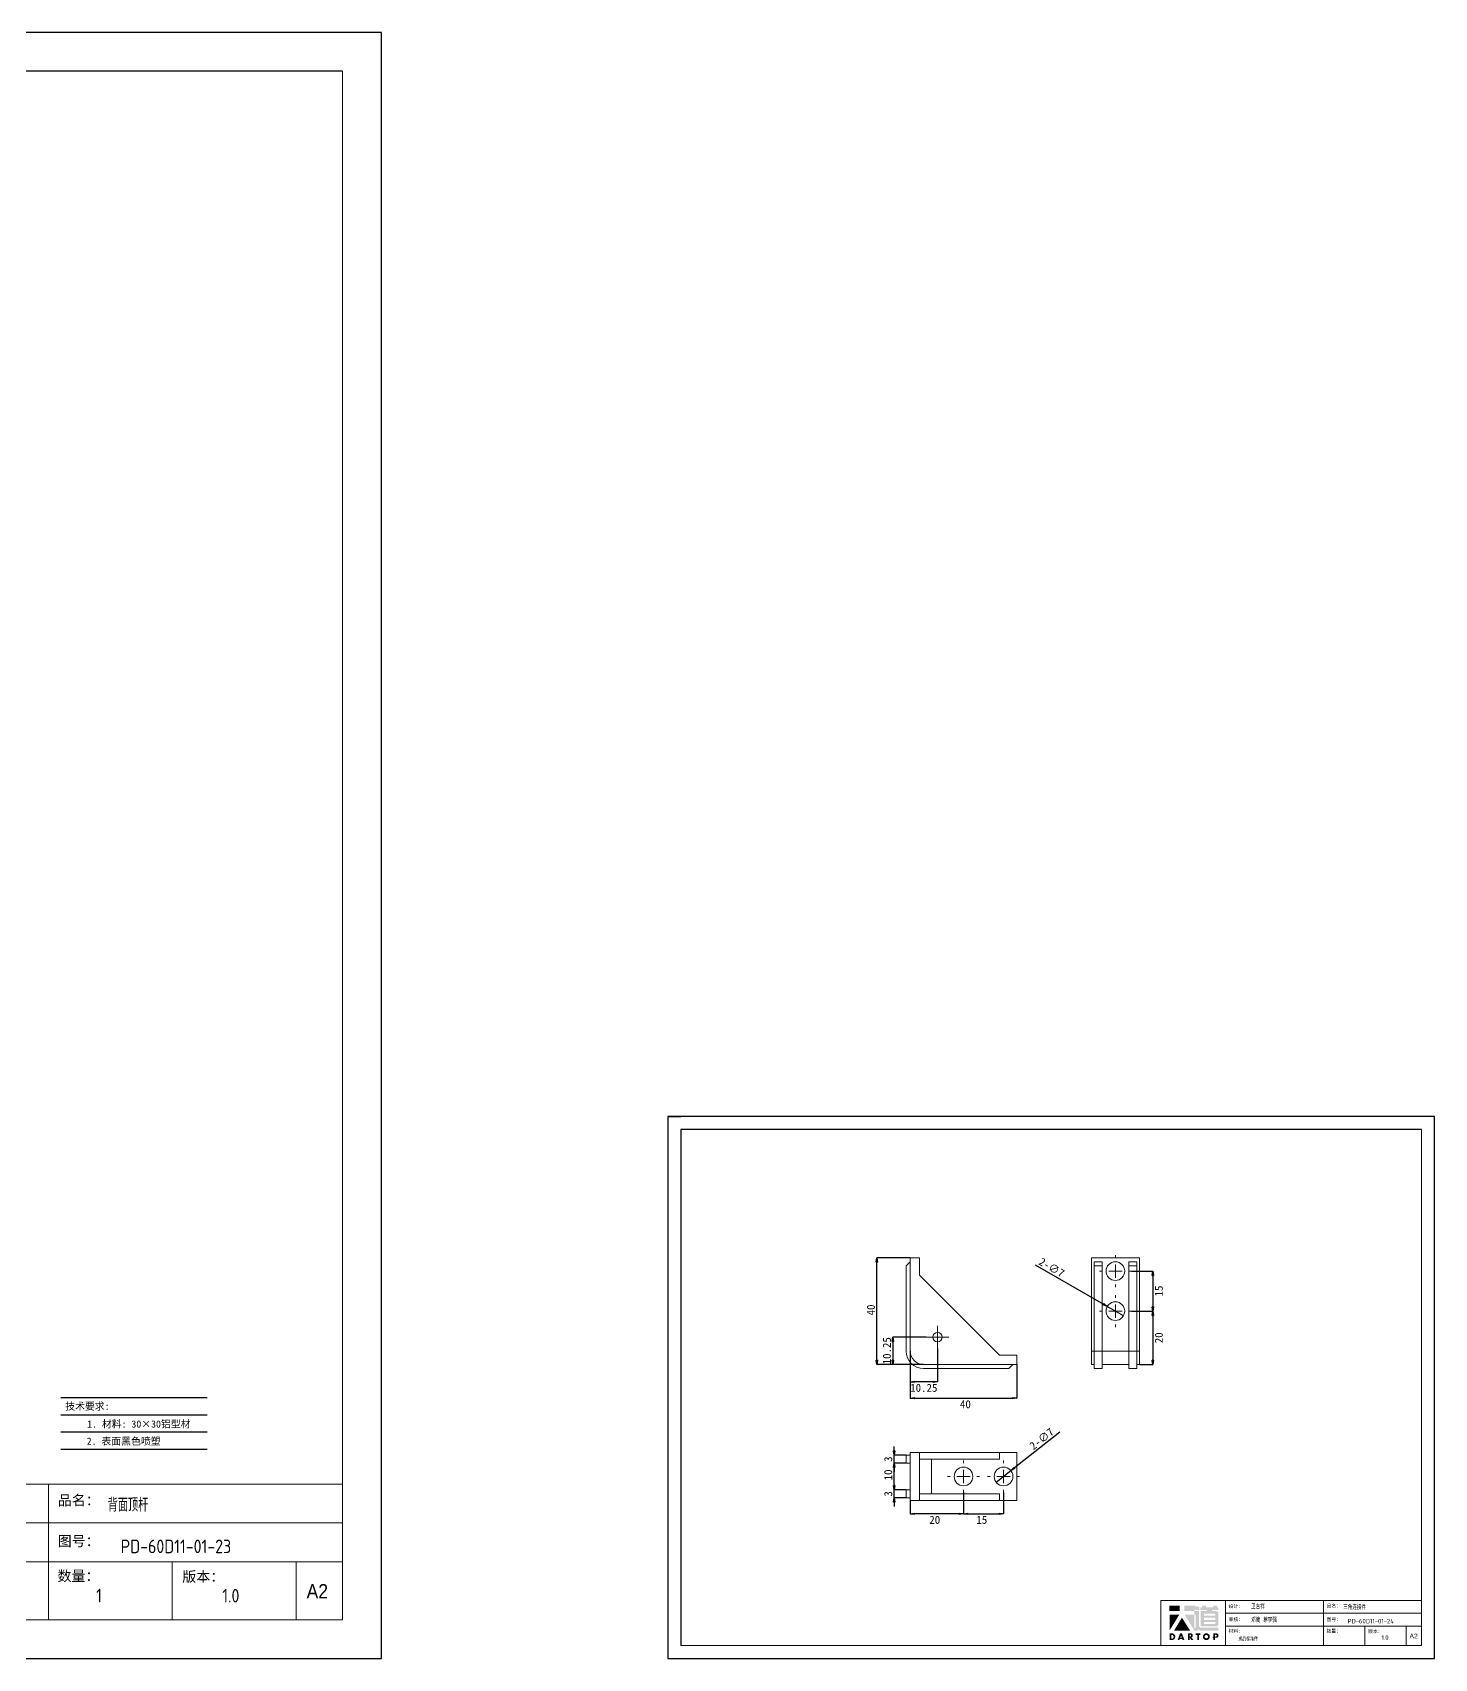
# Model space of a CAD drawing. Header units: millimetres. Extents: x -30327 to 34858, y 4015 to 75103.
# Drawn here: x 33806 to 34858, y 60062 to 61281 of the extents above; entities that cross this region are included whole.
import ezdxf
from ezdxf.enums import TextEntityAlignment as Align

# ---------------------------------------------------------------- set-up
doc = ezdxf.new("R2010")
doc.units = ezdxf.units.MM
doc.layers.add('A-TITLEBLOCK', color=7, linetype='Continuous', lineweight=18)
doc.layers.add('print', color=30, linetype='Continuous')
doc.styles.add('GB', font='GBENOR.SHX', dxfattribs={"bigfont": 'gbcbig.shx'})
doc.styles.add('HZ', font='')
doc.styles.add('SLDTEXTSTYLE0', font='simfang.ttf', dxfattribs={"bigfont": 'bigfont'})
doc.styles.add('SLDTEXTSTYLE1', font='Gothic.ttf', dxfattribs={"width": 0.913})
doc.styles.get('HZ').set_extended_font_data('SimSun')
doc.dimstyles.new('SLDDIMSTYLE0', dxfattribs={"dimtxt": 6, "dimasz": 3.302, "dimexe": 0, "dimexo": 0.0625, "dimgap": 1.5, "dimtad": 2, "dimdec": 3, "dimlfac": 0.5, "dimrnd": 1e-09, "dimzin": 12, "dimdsep": 46, "dimtxsty": 'SLDTEXTSTYLE0', "dimblk1": 'CLOSED', "dimblk2": 'CLOSED', "dimsah": 1, "dimcen": 0.09, "dimadec": 0, "dimazin": 3, "dimtfac": 1, "dimtdec": 3, "dimtofl": 0, "dimtmove": 0, "dimatfit": 3, "dimldrblk": 'CLOSED', "dimfxl": 0, "dimfrac": 2, "dimtolj": 1, "dimtzin": 12, "dimarcsym": 0})
doc.dimstyles.new('SLDDIMSTYLE1', dxfattribs={"dimtxt": 6, "dimasz": 3.302, "dimexe": 0, "dimexo": 0.0625, "dimgap": 1.5, "dimtad": 2, "dimlfac": 0.5, "dimrnd": 1e-09, "dimzin": 12, "dimdsep": 46, "dimtxsty": 'SLDTEXTSTYLE0', "dimblk1": 'CLOSED', "dimblk2": 'CLOSED', "dimsah": 1, "dimcen": 0.09, "dimadec": 0, "dimazin": 3, "dimtfac": 1, "dimtmove": 0, "dimatfit": 0, "dimldrblk": 'CLOSED', "dimfxl": 0, "dimfrac": 2, "dimtolj": 1, "dimtzin": 12, "dimarcsym": 0})
doc.dimstyles.new('SLDDIMSTYLE2', dxfattribs={"dimtxt": 6, "dimasz": 3.302, "dimexe": 0, "dimexo": 0.0625, "dimgap": 1.5, "dimtad": 2, "dimdec": 3, "dimlfac": 0.5, "dimrnd": 1e-09, "dimzin": 12, "dimdsep": 46, "dimtxsty": 'SLDTEXTSTYLE0', "dimblk1": 'NONE', "dimblk2": 'CLOSED', "dimsah": 1, "dimcen": 0, "dimadec": 0, "dimazin": 3, "dimtfac": 1, "dimtdec": 3, "dimtmove": 0, "dimatfit": 3, "dimldrblk": 'NONE', "dimfxl": 0, "dimfrac": 2, "dimtolj": 1, "dimtzin": 12, "dimarcsym": 0})
doc.dimstyles.new('SLDDIMSTYLE3', dxfattribs={"dimtxt": 6, "dimasz": 3.302, "dimexe": 0, "dimexo": 0.0625, "dimgap": 1.5, "dimtad": 2, "dimdec": 3, "dimlfac": 0.5, "dimrnd": 1e-09, "dimzin": 12, "dimdsep": 46, "dimtxsty": 'SLDTEXTSTYLE0', "dimblk1": 'CLOSED', "dimblk2": 'CLOSED', "dimsah": 1, "dimcen": 0.09, "dimadec": 0, "dimazin": 3, "dimtfac": 1, "dimtdec": 3, "dimtmove": 0, "dimatfit": 0, "dimldrblk": 'CLOSED', "dimfxl": 0, "dimfrac": 2, "dimtolj": 1, "dimtzin": 12, "dimarcsym": 0})

# ---------------------------------------------------------------- blocks, each defined once
blk = doc.blocks.new('Dartop Logo')
at = {"true_color": 0xc40018}
h = blk.add_hatch(color=12, dxfattribs=at)
h.set_gradient(color1=(196, 0, 24), color2=(196, 0, 24), tint=1)
h.paths.add_polyline_path([(30.39, -3.87), (33.08, -5.04), (35.99, -5.04), (35.99, -1.19), (33.59, -1.19), (30.46, 0.05), (17.94, 0.05), (17.94, -6.46), (30.12, -6.46), (30.12, -6.59), (30.12, -10.75), (18.31, -10.75), (30.46, -30.31), (32.87, -30.31, 0.279375), (34.63, -28.6), (34.63, -28.51), (34.84, -28.51, 0.143145), (38.15, -30.2), (59.27, -30.2), (59.27, -26.49), (38.06, -26.49, -0.414214), (35.75, -24.18), (35.75, -6.26), (30.39, -6.26)])
h.paths.add_polyline_path([(30.25, -10.84), (31.8, -10.84), (31.8, -26.02, -0.088936), (30.9, -26.94), (30.24, -26.94)], flags=16)
h = blk.add_hatch(color=12, dxfattribs=at)
h.set_gradient(color1=(196, 0, 24), color2=(196, 0, 24), tint=1)
h.paths.add_polyline_path([(59.24, -1.73), (57.36, -1.73), (57.36, 0.06), (53.06, 0.06), (53.06, -1.64), (44.29, -1.64), (44.29, 0.15), (39.7, 0.15), (39.7, -1.67), (37.16, -1.67), (37.16, -4.97), (45.54, -4.97), (45.54, -6.42), (37.73, -6.42), (37.73, -24.88), (56.26, -24.88, 0.414214), (59.15, -21.99), (59.15, -9.35, 0.414214), (56.26, -6.46), (51.36, -6.46), (51.36, -5.03), (59.24, -5.03)])
h.paths.add_polyline_path([(54.21, -9.59, -0.414214), (55.66, -11.04), (55.66, -12.1), (41.79, -12.1), (41.79, -9.59)], flags=16)
h.paths.add_polyline_path([(55.57, -14.33), (55.57, -17.01), (41.88, -17.01), (41.88, -14.33)], flags=16)
h.paths.add_polyline_path([(55.75, -19.43), (55.75, -20.57, -0.414214), (54.3, -22.02), (41.88, -22.02), (41.88, -19.43)], flags=16)
h = blk.add_hatch(color=12, dxfattribs=at)
h.set_gradient(color1=(196, 0, 24), color2=(196, 0, 24), tint=1)
h.paths.add_polyline_path([(12.18, 0), (0, 0), (0, -6.37), (12.18, -6.37)])
h = blk.add_hatch(color=12, dxfattribs=at)
h.set_gradient(color1=(196, 0, 24), color2=(196, 0, 24), tint=1)
h.paths.add_polyline_path([(11.79, -10.83), (0.03, -10.83), (0.03, -30.03)])
h = blk.add_hatch(color=12, dxfattribs=at)
h.set_gradient(color1=(196, 0, 24), color2=(196, 0, 24), tint=1)
h.paths.add_polyline_path([(15.05, -14.31), (5.44, -30.15), (25.01, -30.15)])
at = {"true_color": 0x646464}
h = blk.add_hatch(color=251, dxfattribs=at)
h.set_gradient(color1=(100, 100, 100), color2=(100, 100, 100), tint=1)
h.paths.add_polyline_path([(4.15, -33.43), (0.11, -33.43), (0.11, -41.5), (3.51, -41.5, 0.793016)])
h.paths.add_polyline_path([(3.57, -39.73), (2.16, -39.73), (2.16, -35.19), (3.42, -35.19, -0.671361)], flags=16)
h = blk.add_hatch(color=251, dxfattribs=at)
h.set_gradient(color1=(100, 100, 100), color2=(100, 100, 100), tint=1)
h.paths.add_polyline_path([(15.08, -33.36), (12.78, -33.36), (9.82, -41.51), (12, -41.51), (12.51, -40.06), (15.46, -40.06), (15.99, -41.52), (18.19, -41.52)])
h.paths.add_polyline_path([(14.9, -38.51), (13.07, -38.51), (13.97, -35.95)], flags=16)
h = blk.add_hatch(color=251, dxfattribs=at)
h.set_gradient(color1=(100, 100, 100), color2=(100, 100, 100), tint=1)
h.paths.add_polyline_path([(26.27, -33.36), (22.3, -33.36), (22.3, -41.51), (24.4, -41.51), (24.4, -38.28), (26.55, -41.54), (29.09, -41.54), (26.61, -38.3, 0.744055)])
h.paths.add_polyline_path([(24.38, -37.08), (24.38, -34.94), (25.32, -34.94, -0.796809), (25.3, -37.08)], flags=16)
h = blk.add_hatch(color=251, dxfattribs=at)
h.set_gradient(color1=(100, 100, 100), color2=(100, 100, 100), tint=1)
h.paths.add_polyline_path([(37.44, -33.4), (31.88, -33.4), (31.88, -35.16), (33.61, -35.16), (33.61, -41.52), (35.69, -41.52), (35.69, -35.16), (37.44, -35.16)])
h = blk.add_hatch(color=251, dxfattribs=at)
h.set_gradient(color1=(100, 100, 100), color2=(100, 100, 100), tint=1)
h.paths.add_polyline_path([(40.46, -37.41, 1), (48.83, -37.41, 1)])
h.paths.add_polyline_path([(46.8, -37.41, -1), (42.5, -37.41, -1)], flags=16)
h = blk.add_hatch(color=251, dxfattribs=at)
h.set_gradient(color1=(100, 100, 100), color2=(100, 100, 100), tint=1)
h.paths.add_polyline_path([(56.85, -33.38), (56.73, -33.38), (53.19, -33.38), (53.19, -37.19), (52.26, -37.19), (52.26, -38.73), (53.18, -38.73), (53.18, -41.5), (55.24, -41.5), (55.24, -38.72), (57.51, -38.72, 0.812304)])
h.paths.add_polyline_path([(55.21, -37.18), (55.21, -35.05), (56.39, -35.05, -0.778213), (56.27, -37.18)], flags=16)
blk = doc.blocks.new('DT-A2-TITLE')
for p, q in [((594, 420), (0, 420)), ((0, 420), (0, 420)), ((0, 420), (0, 0)), ((0, 420), (10, 420)), ((594, 0), (594, 420)), ((10, 410), (10, 10)), ((584, 410), (10, 410))]:
    blk.add_line(p, q)
at = {"layer": 'A-TITLEBLOCK', "color": 7}
for p, q in [((584, 410), (584, 10)), ((594, 0), (594, 297)), ((382, 10), (382, 45)), ((584, 45), (382, 45)), ((432, 45), (432, 10)), ((508, 45), (508, 10)), ((584, 35), (432, 35)), ((432, 25), (584.08, 25)), ((540, 10), (540, 25)), ((572, 10), (572, 25)), ((10, 10), (584, 10)), ((0, 0), (594, 0))]:
    blk.add_line(p, q, dxfattribs=at)
at = {"layer": 'A-TITLEBLOCK', "xscale": 0.6400000000000001, "yscale": 0.6400000000000001, "zscale": 0.6400000000000001}
blk.add_blockref('Dartop Logo', (388.65, 40.81), dxfattribs=at)
at = {"style": 'GB'}
for tag, p, height in [('#设计', (451.96, 38.52), 3.5), ('#品名', (523.32, 37.95), 3.5), ('#审核', (451.99, 28.1), 3.5), ('#图号', (526.67, 27.2), 3.5), ('#材料说明', (442.15, 13.59), 3), ('#数量', (520.33, 14.51), 3.5), ('#版本', (552.92, 14.47), 3.5)]:
    blk.add_attdef(tag, p, '', height=height, dxfattribs=at)
at = {"layer": 'A-TITLEBLOCK', "color": 7, "attachment_point": 1}
for s, insert, char_height, style in [('设计：', (434.47, 41.87), 2.646, 'SLDTEXTSTYLE0'), ('品名：', (510.43, 42.19), 2.646, 'SLDTEXTSTYLE0'), ('审核：', (434.47, 31.64), 2.646, 'SLDTEXTSTYLE0'), ('图号：', (510.4, 31.66), 2.646, 'SLDTEXTSTYLE0'), ('材料:', (434.47, 22.62), 2.646, 'SLDTEXTSTYLE0'), ('数量：', (510.35, 22.64), 2.646, 'SLDTEXTSTYLE0'), ('版本：', (542.59, 22.48), 2.646, 'SLDTEXTSTYLE0'), ('A2', (574.7, 19.21), 3.704, 'SLDTEXTSTYLE1')]:
    blk.add_mtext(s, dxfattribs=dict(at, insert=insert, char_height=char_height, style=style))
blk = doc.blocks.new('_CLOSED')
at = {"color": 0, "linetype": 'ByBlock', "lineweight": -2}
for p, q in [((-1, 0.166667), (0, 0)), ((-1, 0.166667), (-1, -0.166667)), ((0, 0), (-1, -0.166667)), ((0, 0), (-1, 0))]:
    blk.add_line(p, q, dxfattribs=at)
blk = doc.blocks.new('*D1486')
at = {"color": 0, "linetype": 'Continuous', "lineweight": -2}
for p, q in [((34464.3, 60362.5), (34439.4, 60362.5)), ((34439.4, 60285.8), (34439.4, 60359.2)), ((34474.3, 60282.5), (34439.4, 60282.5))]:
    blk.add_line(p, q, dxfattribs=at)
at = {"layer": 'Defpoints', "color": 0, "linetype": 'Continuous'}
for p in [(34439.4, 60362.5), (34464.4, 60362.5), (34474.4, 60282.5)]:
    blk.add_point(p, dxfattribs=at)
at = {"color": 0, "linetype": 'Continuous', "lineweight": -2, "xscale": 3.302, "yscale": 3.302, "zscale": 3.302}
for p, rotation in [((34439.4, 60362.5), 90), ((34439.4, 60282.5), 270)]:
    blk.add_blockref('_CLOSED', p, dxfattribs=dict(at, rotation=rotation))
at = {"color": 0, "linetype": 'Continuous', "lineweight": 0, "insert": (34431.9, 60323.4), "char_height": 6, "attachment_point": 2, "rotation": 90, "style": 'SLDTEXTSTYLE0'}
blk.add_mtext('\\A1;40', dxfattribs=at)
blk = doc.blocks.new('*D1487')
at = {"color": 0, "linetype": 'Continuous', "lineweight": -2}
for p, q in [((34464.4, 60292.5), (34464.4, 60257.2)), ((34544.4, 60282.5), (34544.4, 60257.2)), ((34467.7, 60257.2), (34541.1, 60257.2))]:
    blk.add_line(p, q, dxfattribs=at)
at = {"layer": 'Defpoints', "color": 0, "linetype": 'Continuous'}
for p in [(34464.4, 60292.5), (34544.4, 60282.5), (34544.4, 60257.2)]:
    blk.add_point(p, dxfattribs=at)
at = {"color": 0, "linetype": 'Continuous', "lineweight": -2, "xscale": 3.302, "yscale": 3.302, "zscale": 3.302, "rotation": 180}
blk.add_blockref('_CLOSED', (34464.4, 60257.2), dxfattribs=at)
at = {"color": 0, "linetype": 'Continuous', "lineweight": -2, "xscale": 3.302, "yscale": 3.302, "zscale": 3.302}
blk.add_blockref('_CLOSED', (34544.4, 60257.2), dxfattribs=at)
at = {"color": 0, "linetype": 'Continuous', "lineweight": 0, "insert": (34505.8, 60255.7), "char_height": 6, "attachment_point": 2, "style": 'SLDTEXTSTYLE0'}
blk.add_mtext('\\A1;40', dxfattribs=at)
blk = doc.blocks.new('*D1488')
at = {"color": 0, "linetype": 'Continuous', "lineweight": -2}
for p, q in [((34476.3, 60303), (34451.4, 60303)), ((34451.4, 60299.7), (34451.4, 60285.8)), ((34474.3, 60282.5), (34451.4, 60282.5))]:
    blk.add_line(p, q, dxfattribs=at)
at = {"layer": 'Defpoints', "color": 0, "linetype": 'Continuous'}
for p in [(34476.4, 60303), (34451.4, 60282.5), (34474.4, 60282.5)]:
    blk.add_point(p, dxfattribs=at)
at = {"color": 0, "linetype": 'Continuous', "lineweight": -2, "xscale": 3.302, "yscale": 3.302, "zscale": 3.302}
for p, rotation in [((34451.4, 60303), 90), ((34451.4, 60282.5), 270)]:
    blk.add_blockref('_CLOSED', p, dxfattribs=dict(at, rotation=rotation))
at = {"color": 0, "linetype": 'Continuous', "lineweight": 0, "insert": (34443.9, 60292.8), "char_height": 6, "attachment_point": 2, "rotation": 90, "style": 'SLDTEXTSTYLE0'}
blk.add_mtext('\\A1;10.25', dxfattribs=at)
blk = doc.blocks.new('*D1489')
at = {"color": 0, "linetype": 'Continuous', "lineweight": -2}
for p, q in [((34484.9, 60294.5), (34484.9, 60269.5)), ((34464.4, 60292.5), (34464.4, 60269.5)), ((34481.6, 60269.5), (34467.7, 60269.5))]:
    blk.add_line(p, q, dxfattribs=at)
at = {"layer": 'Defpoints', "color": 0, "linetype": 'Continuous'}
for p in [(34484.9, 60294.5), (34464.4, 60292.5), (34464.4, 60269.5)]:
    blk.add_point(p, dxfattribs=at)
at = {"color": 0, "linetype": 'Continuous', "lineweight": -2, "xscale": 3.302, "yscale": 3.302, "zscale": 3.302, "rotation": 180}
blk.add_blockref('_CLOSED', (34464.4, 60269.5), dxfattribs=at)
at = {"color": 0, "linetype": 'Continuous', "lineweight": -2, "xscale": 3.302, "yscale": 3.302, "zscale": 3.302}
blk.add_blockref('_CLOSED', (34484.9, 60269.5), dxfattribs=at)
at = {"color": 0, "linetype": 'Continuous', "lineweight": 0, "insert": (34474.6, 60268), "char_height": 6, "attachment_point": 2, "style": 'SLDTEXTSTYLE0'}
blk.add_mtext('\\A1;10.25', dxfattribs=at)
blk = doc.blocks.new('SW_CENTERMARKSYMBOL_0')
at = {"color": 0, "linetype": 'Continuous', "lineweight": 0}
for p, q in [((-5, 0), (-8.5, 0)), ((0, 0), (-5, 0)), ((0, 5), (0, 8.5)), ((0, 0), (0, 5)), ((0, 0), (0, -5)), ((0, 0), (5, 0)), ((5, 0), (8.5, 0)), ((0, -5), (0, -8.5))]:
    blk.add_line(p, q, dxfattribs=at)
blk = doc.blocks.new('SW_CENTERMARKSYMBOL_1')
at = {"color": 0, "linetype": 'Continuous', "lineweight": 0}
for p, q in [((-5, 0), (-8.5, 0)), ((0, 0), (-5, 0)), ((0, 5), (0, 8.5)), ((0, 0), (0, 5)), ((0, 0), (0, -5)), ((0, 0), (5, 0)), ((5, 0), (8.5, 0)), ((0, -5), (0, -8.5))]:
    blk.add_line(p, q, dxfattribs=at)
blk = doc.blocks.new('*D1490')
at = {"color": 0, "linetype": 'Continuous', "lineweight": -2}
for p, q in [((34558.1, 60357.3), (34609.3, 60327.7)), ((34624.3, 60319), (34612.2, 60326))]:
    blk.add_line(p, q, dxfattribs=at)
at = {"layer": 'Defpoints', "color": 0, "linetype": 'Continuous'}
for p in [(34612.2, 60326), (34624.3, 60319)]:
    blk.add_point(p, dxfattribs=at)
at = {"color": 0, "linetype": 'Continuous', "lineweight": -2, "xscale": 3.302, "yscale": 3.302, "zscale": 3.302, "rotation": 329.9999999999862}
blk.add_blockref('_CLOSED', (34612.2, 60326), dxfattribs=at)
at = {"color": 0, "linetype": 'Continuous', "lineweight": 0, "insert": (34563.2, 60363), "char_height": 6, "attachment_point": 1, "rotation": 330, "style": 'SLDTEXTSTYLE0'}
blk.add_mtext('\\A1;2-∅7', dxfattribs=at)
blk = doc.blocks.new('_NONE')
blk = doc.blocks.new('*D1491')
at = {"color": 0, "linetype": 'Continuous', "lineweight": -2}
for p, q in [((34630.3, 60352.5), (34646.3, 60352.5)), ((34646.3, 60349.2), (34646.3, 60325.8)), ((34630.3, 60322.5), (34646.3, 60322.5))]:
    blk.add_line(p, q, dxfattribs=at)
at = {"layer": 'Defpoints', "color": 0, "linetype": 'Continuous'}
for p in [(34630.3, 60352.5), (34630.3, 60322.5), (34646.3, 60322.5)]:
    blk.add_point(p, dxfattribs=at)
at = {"color": 0, "linetype": 'Continuous', "lineweight": -2, "xscale": 3.302, "yscale": 3.302, "zscale": 3.302}
for p, rotation in [((34646.3, 60352.5), 90), ((34646.3, 60322.5), 270)]:
    blk.add_blockref('_CLOSED', p, dxfattribs=dict(at, rotation=rotation))
at = {"color": 0, "linetype": 'Continuous', "lineweight": 0, "insert": (34647.8, 60337.6), "char_height": 6, "attachment_point": 2, "rotation": 90, "style": 'SLDTEXTSTYLE0'}
blk.add_mtext('\\A1;15', dxfattribs=at)
blk = doc.blocks.new('*D1492')
at = {"color": 0, "linetype": 'Continuous', "lineweight": -2}
for p, q in [((34630.3, 60322.5), (34646.3, 60322.5)), ((34646.3, 60319.2), (34646.3, 60285.8)), ((34636.3, 60282.5), (34646.3, 60282.5))]:
    blk.add_line(p, q, dxfattribs=at)
at = {"layer": 'Defpoints', "color": 0, "linetype": 'Continuous'}
for p in [(34630.3, 60322.5), (34636.3, 60282.5), (34646.3, 60282.5)]:
    blk.add_point(p, dxfattribs=at)
at = {"color": 0, "linetype": 'Continuous', "lineweight": -2, "xscale": 3.302, "yscale": 3.302, "zscale": 3.302}
for p, rotation in [((34646.3, 60322.5), 90), ((34646.3, 60282.5), 270)]:
    blk.add_blockref('_CLOSED', p, dxfattribs=dict(at, rotation=rotation))
at = {"color": 0, "linetype": 'Continuous', "lineweight": 0, "insert": (34647.8, 60302.5), "char_height": 6, "attachment_point": 2, "rotation": 90, "style": 'SLDTEXTSTYLE0'}
blk.add_mtext('\\A1;20', dxfattribs=at)
blk = doc.blocks.new('SW_CENTERMARKSYMBOL_2')
at = {"color": 0, "linetype": 'Continuous', "lineweight": 0}
for p, q in [((-10, 0), (-12, 0)), ((0, 0), (-5, 0)), ((0, 10), (0, 12)), ((0, 0), (0, 5)), ((0, 0), (0, -5)), ((0, 0), (5, 0)), ((10, 0), (12, 0)), ((0, -10), (0, -12))]:
    blk.add_line(p, q, dxfattribs=at)
blk = doc.blocks.new('SW_CENTERMARKSYMBOL_3')
at = {"color": 0, "linetype": 'Continuous', "lineweight": 0}
for p, q in [((-10, 0), (-12, 0)), ((0, 0), (-5, 0)), ((0, 10), (0, 12)), ((0, 0), (0, 5)), ((0, 0), (0, -5)), ((0, 0), (5, 0)), ((10, 0), (12, 0)), ((0, -10), (0, -12))]:
    blk.add_line(p, q, dxfattribs=at)
blk = doc.blocks.new('*D1493')
at = {"color": 0, "linetype": 'Continuous', "lineweight": -2}
for p, q in [((34504.4, 60186.5), (34504.4, 60170.5)), ((34464.4, 60180.5), (34464.4, 60170.5)), ((34501.1, 60170.5), (34467.7, 60170.5))]:
    blk.add_line(p, q, dxfattribs=at)
at = {"layer": 'Defpoints', "color": 0, "linetype": 'Continuous'}
for p in [(34504.4, 60186.5), (34464.4, 60180.5), (34464.4, 60170.5)]:
    blk.add_point(p, dxfattribs=at)
at = {"color": 0, "linetype": 'Continuous', "lineweight": -2, "xscale": 3.302, "yscale": 3.302, "zscale": 3.302, "rotation": 180}
blk.add_blockref('_CLOSED', (34464.4, 60170.5), dxfattribs=at)
at = {"color": 0, "linetype": 'Continuous', "lineweight": -2, "xscale": 3.302, "yscale": 3.302, "zscale": 3.302}
blk.add_blockref('_CLOSED', (34504.4, 60170.5), dxfattribs=at)
at = {"color": 0, "linetype": 'Continuous', "lineweight": 0, "insert": (34482.8, 60169), "char_height": 6, "attachment_point": 2, "style": 'SLDTEXTSTYLE0'}
blk.add_mtext('\\A1;20', dxfattribs=at)
blk = doc.blocks.new('*D1494')
at = {"color": 0, "linetype": 'Continuous', "lineweight": -2}
for p, q in [((34504.4, 60186.5), (34504.4, 60170.5)), ((34534.4, 60186.5), (34534.4, 60170.5)), ((34507.7, 60170.5), (34531.1, 60170.5))]:
    blk.add_line(p, q, dxfattribs=at)
at = {"layer": 'Defpoints', "color": 0, "linetype": 'Continuous'}
for p in [(34504.4, 60186.5), (34534.4, 60186.5), (34534.4, 60170.5)]:
    blk.add_point(p, dxfattribs=at)
at = {"color": 0, "linetype": 'Continuous', "lineweight": -2, "xscale": 3.302, "yscale": 3.302, "zscale": 3.302, "rotation": 180}
blk.add_blockref('_CLOSED', (34504.4, 60170.5), dxfattribs=at)
at = {"color": 0, "linetype": 'Continuous', "lineweight": -2, "xscale": 3.302, "yscale": 3.302, "zscale": 3.302}
blk.add_blockref('_CLOSED', (34534.4, 60170.5), dxfattribs=at)
at = {"color": 0, "linetype": 'Continuous', "lineweight": 0, "insert": (34518.1, 60169), "char_height": 6, "attachment_point": 2, "style": 'SLDTEXTSTYLE0'}
blk.add_mtext('\\A1;15', dxfattribs=at)
blk = doc.blocks.new('*D1495')
at = {"color": 0, "linetype": 'Continuous', "lineweight": -2}
for p, q in [((34576.6, 60231.8), (34542.5, 60204.9)), ((34528.9, 60194.2), (34539.9, 60202.9))]:
    blk.add_line(p, q, dxfattribs=at)
at = {"layer": 'Defpoints', "color": 0, "linetype": 'Continuous'}
for p in [(34539.9, 60202.9), (34528.9, 60194.2)]:
    blk.add_point(p, dxfattribs=at)
at = {"color": 0, "linetype": 'Continuous', "lineweight": -2, "xscale": 3.302, "yscale": 3.302, "zscale": 3.302, "rotation": 218.237793445273}
blk.add_blockref('_CLOSED', (34539.9, 60202.9), dxfattribs=at)
at = {"color": 0, "linetype": 'Continuous', "lineweight": 0, "insert": (34553.1, 60222.8), "char_height": 6, "attachment_point": 1, "rotation": 38.2378, "style": 'SLDTEXTSTYLE0'}
blk.add_mtext('\\A1;2-∅7', dxfattribs=at)
blk = doc.blocks.new('*D1496')
at = {"color": 0, "linetype": 'Continuous', "lineweight": -2}
for p, q in [((34452.4, 60191.8), (34452.4, 60195.1)), ((34461.3, 60188.5), (34452.4, 60188.5)), ((34452.4, 60182.5), (34452.4, 60188.5)), ((34461.3, 60182.5), (34452.4, 60182.5)), ((34452.4, 60179.2), (34452.4, 60175.9))]:
    blk.add_line(p, q, dxfattribs=at)
at = {"layer": 'Defpoints', "color": 0, "linetype": 'Continuous'}
for p in [(34452.4, 60188.5), (34461.4, 60188.5), (34461.4, 60182.5)]:
    blk.add_point(p, dxfattribs=at)
at = {"color": 0, "linetype": 'Continuous', "lineweight": -2, "xscale": 3.302, "yscale": 3.302, "zscale": 3.302}
for p, rotation in [((34452.4, 60188.5), 270), ((34452.4, 60182.5), 90)]:
    blk.add_blockref('_CLOSED', p, dxfattribs=dict(at, rotation=rotation))
at = {"color": 0, "linetype": 'Continuous', "lineweight": 0, "insert": (34444.9, 60185.5), "char_height": 6, "attachment_point": 2, "rotation": 90, "style": 'SLDTEXTSTYLE0'}
blk.add_mtext('\\A1;3', dxfattribs=at)
blk = doc.blocks.new('*D1497')
at = {"color": 0, "linetype": 'Continuous', "lineweight": -2}
for p, q in [((34461.3, 60208.5), (34452.4, 60208.5)), ((34452.4, 60191.8), (34452.4, 60205.2)), ((34461.3, 60188.5), (34452.4, 60188.5))]:
    blk.add_line(p, q, dxfattribs=at)
at = {"layer": 'Defpoints', "color": 0, "linetype": 'Continuous'}
for p in [(34452.4, 60208.5), (34461.4, 60208.5), (34461.4, 60188.5)]:
    blk.add_point(p, dxfattribs=at)
at = {"color": 0, "linetype": 'Continuous', "lineweight": -2, "xscale": 3.302, "yscale": 3.302, "zscale": 3.302}
for p, rotation in [((34452.4, 60208.5), 90), ((34452.4, 60188.5), 270)]:
    blk.add_blockref('_CLOSED', p, dxfattribs=dict(at, rotation=rotation))
at = {"color": 0, "linetype": 'Continuous', "lineweight": 0, "insert": (34444.9, 60199.7), "char_height": 6, "attachment_point": 2, "rotation": 90, "style": 'SLDTEXTSTYLE0'}
blk.add_mtext('\\A1;10', dxfattribs=at)
blk = doc.blocks.new('*D1498')
at = {"color": 0, "linetype": 'Continuous', "lineweight": -2}
for p, q in [((34452.4, 60217.8), (34452.4, 60221.1)), ((34461.3, 60214.5), (34452.4, 60214.5)), ((34452.4, 60208.5), (34452.4, 60214.5)), ((34461.3, 60208.5), (34452.4, 60208.5)), ((34452.4, 60205.2), (34452.4, 60201.9))]:
    blk.add_line(p, q, dxfattribs=at)
at = {"layer": 'Defpoints', "color": 0, "linetype": 'Continuous'}
for p in [(34452.4, 60214.5), (34461.4, 60214.5), (34461.4, 60208.5)]:
    blk.add_point(p, dxfattribs=at)
at = {"color": 0, "linetype": 'Continuous', "lineweight": -2, "xscale": 3.302, "yscale": 3.302, "zscale": 3.302}
for p, rotation in [((34452.4, 60214.5), 270), ((34452.4, 60208.5), 90)]:
    blk.add_blockref('_CLOSED', p, dxfattribs=dict(at, rotation=rotation))
at = {"color": 0, "linetype": 'Continuous', "lineweight": 0, "insert": (34444.9, 60211.5), "char_height": 6, "attachment_point": 2, "rotation": 90, "style": 'SLDTEXTSTYLE0'}
blk.add_mtext('\\A1;3', dxfattribs=at)
blk = doc.blocks.new('SW_CENTERMARKSYMBOL_4')
at = {"color": 0, "linetype": 'Continuous', "lineweight": 0}
for p, q in [((-10, 0), (-12, 0)), ((0, 0), (-5, 0)), ((0, 10), (0, 12)), ((0, 0), (0, 5)), ((0, 0), (0, -5)), ((0, 0), (5, 0)), ((10, 0), (12, 0)), ((0, -10), (0, -12))]:
    blk.add_line(p, q, dxfattribs=at)
blk = doc.blocks.new('SW_CENTERMARKSYMBOL_5')
at = {"color": 0, "linetype": 'Continuous', "lineweight": 0}
for p, q in [((-10, 0), (-12, 0)), ((0, 0), (-5, 0)), ((0, 10), (0, 12)), ((0, 0), (0, 5)), ((0, 0), (0, -5)), ((0, 0), (5, 0)), ((10, 0), (12, 0)), ((0, -10), (0, -12))]:
    blk.add_line(p, q, dxfattribs=at)

msp = doc.modelspace()

# ---------------------------------------------------------------- linework, layer by layer
at = {"color": 7, "linetype": 'Continuous', "lineweight": 15}
for p, q in [((34464.3858, 60359.5231), (34461.3858, 60356.5231)), ((34461.3858, 60356.5231), (34461.3858, 60292.5231)), ((34464.3858, 60362.5231), (34464.3858, 60292.5231)), ((34464.3858, 60362.5231), (34471.3858, 60362.5231)), ((34471.3858, 60362.5231), (34471.3858, 60349.5231)), ((34600.2714, 60292.5231), (34600.2714, 60362.5231)), ((34600.2714, 60362.5231), (34636.2714, 60362.5231)), ((34602.2714, 60359.5231), (34608.2714, 60359.5231)), ((34602.2714, 60356.5231), (34602.2714, 60359.5231)), ((34602.2714, 60292.5231), (34602.2714, 60356.5231)), ((34608.2714, 60356.5231), (34602.2714, 60356.5231)), ((34608.2714, 60359.5231), (34608.2714, 60356.5231)), ((34608.2714, 60356.5231), (34608.2714, 60292.5231)), ((34628.2714, 60359.5231), (34634.2714, 60359.5231)), ((34628.2714, 60356.5231), (34628.2714, 60359.5231)), ((34628.2714, 60292.5231), (34628.2714, 60356.5231)), ((34634.2714, 60356.5231), (34628.2714, 60356.5231)), ((34634.2714, 60359.5231), (34634.2714, 60356.5231)), ((34634.2714, 60356.5231), (34634.2714, 60292.5231)), ((34636.2714, 60362.5231), (34636.2714, 60292.5231)), ((34471.3858, 60349.5231), (34531.3858, 60289.5231)), ((34474.3858, 60282.5231), (34544.3858, 60282.5231)), ((34531.3858, 60289.5231), (34544.3858, 60289.5231)), ((34538.3858, 60279.5231), (34541.3858, 60282.5231)), ((34544.3858, 60289.5231), (34544.3858, 60282.5231)), ((34600.2714, 60292.5231), (34602.2714, 60292.5231)), ((34600.2714, 60282.5231), (34600.2714, 60292.5231)), ((34602.2714, 60282.5231), (34600.2714, 60282.5231)), ((34602.2714, 60292.5231), (34608.2714, 60292.5231)), ((34602.2714, 60279.5231), (34602.2714, 60292.5231)), ((34608.2714, 60292.5231), (34608.2714, 60279.5231)), ((34608.2714, 60292.5231), (34628.2714, 60292.5231)), ((34628.2714, 60282.5231), (34608.2714, 60282.5231)), ((34628.2714, 60292.5231), (34634.2714, 60292.5231)), ((34628.2714, 60279.5231), (34628.2714, 60292.5231)), ((34634.2714, 60292.5231), (34634.2714, 60279.5231)), ((34634.2714, 60292.5231), (34636.2714, 60292.5231)), ((34636.2714, 60282.5231), (34634.2714, 60282.5231)), ((34636.2714, 60292.5231), (34636.2714, 60282.5231)), ((34474.3858, 60279.5231), (34538.3858, 60279.5231)), ((34608.2714, 60279.5231), (34602.2714, 60279.5231)), ((34634.2714, 60279.5231), (34628.2714, 60279.5231)), ((34461.3858, 60208.5368), (34461.3858, 60214.5369)), ((34461.3858, 60214.5369), (34464.3858, 60214.5369)), ((34464.3858, 60208.5368), (34461.3858, 60208.5368)), ((34464.3858, 60216.5368), (34464.3858, 60180.5368)), ((34471.3858, 60216.5368), (34464.3858, 60216.5368)), ((34471.3858, 60180.5368), (34471.3858, 60216.5368)), ((34471.3858, 60216.5368), (34531.3858, 60216.5368)), ((34531.3858, 60211.5368), (34471.3858, 60211.5368)), ((34480.3858, 60185.5368), (34480.3858, 60211.5368)), ((34531.3858, 60216.5368), (34531.3858, 60211.5368)), ((34531.3858, 60216.5368), (34544.3858, 60216.5368)), ((34544.3858, 60216.5368), (34544.3858, 60180.5368)), ((34461.3858, 60182.5368), (34461.3858, 60188.5368)), ((34461.3858, 60188.5368), (34464.3858, 60188.5368)), ((34531.3858, 60185.5368), (34471.3858, 60185.5368)), ((34531.3858, 60185.5368), (34531.3858, 60180.5368)), ((34464.3858, 60182.5368), (34461.3858, 60182.5368)), ((34464.3858, 60180.5368), (34471.3858, 60180.5368)), ((34471.3858, 60180.5368), (34531.3858, 60180.5368)), ((34531.3858, 60180.5368), (34544.3858, 60180.5368))]:
    msp.add_line(p, q, dxfattribs=at)
for centre, radius in [((34618.2714, 60352.5231), 7), ((34618.2714, 60322.5231), 7), ((34484.8858, 60303.0231), 3.5), ((34504.3858, 60198.5368), 7), ((34534.3858, 60198.5368), 7)]:
    msp.add_circle(centre, radius, dxfattribs=at)
for radius in [13, 10]:
    msp.add_arc((34474.3858, 60292.5231), radius, 180, 270, dxfattribs=at)
at = {"layer": 'Defpoints'}
for p, q in [((33827.4318, 60257.728), (33937.297, 60257.728)), ((33827.4318, 60244.8288), (33937.297, 60244.8288)), ((33827.4318, 60244.8288), (33937.297, 60244.8288)), ((33827.4318, 60231.9295), (33937.297, 60231.9295)), ((33827.4318, 60219.0303), (33937.297, 60219.0303))]:
    msp.add_line(p, q, dxfattribs=at)
at = {"layer": 'print'}
for points in [[(32343.4048, 60062.0396), (34067.8105, 60062.0396), (34067.8105, 61281.3164), (32343.4048, 61281.3164)], [(34282.754, 60062.0396), (34857.5559, 60062.0396), (34857.5559, 60468.4652), (34282.754, 60468.4652)]]:
    msp.add_lwpolyline(points, close=True, dxfattribs=at)

# ---------------------------------------------------------------- block references
at = {"xscale": 2.90304, "yscale": 2.90304, "zscale": 2.90304}
msp.add_blockref('DT-A2-TITLE', (32343.4048, 60062.0396), dxfattribs=at).add_auto_attribs({'#设计': '卫吉祥', '#审核': '邓健 蔡宇强', '#材料说明': '6061铝型材 T6', '#品名': '背面顶杆', '#图号': 'PD-60D11-01-23', '#数量': '1', '#版本': '1.0'})
ref = msp.add_blockref('DT-A2-TITLE', (34282.7541, 60062.0396), dxfattribs=dict(xscale=0.9676800000000001, yscale=0.9676800000000001, zscale=0.9676800000000001))
ref.add_attrib('#设计', '卫吉祥', (34720.1076, 60099.3109), dxfattribs={"layer": 'print', "height": 3.38688, "style": 'GB'})
ref.add_attrib('#审核', '邓健 蔡宇强', (34720.1352, 60089.2348), dxfattribs={"height": 3.38688, "style": 'GB'})
ref.add_attrib('#材料说明', '成品标准件', (34710.6125, 60075.1866), dxfattribs={"height": 2.90304, "style": 'GB'})
ref.add_attrib('#品名', '三角连接件', (34789.1626, 60098.763), dxfattribs={"layer": 'print', "height": 3.38688, "style": 'GB'})
ref.add_attrib('#图号', 'PD-60D11-01-24', (34792.4035, 60088.3652), dxfattribs={"height": 3.38688, "style": 'GB'})
ref.add_attrib('#版本', '1.0', (34817.8084, 60076.041), dxfattribs={"height": 3.38688, "style": 'GB'})
at = {"color": 7, "linetype": 'Continuous', "lineweight": 0}
for name, p in [('SW_CENTERMARKSYMBOL_3', (34618.2714, 60352.5231)), ('SW_CENTERMARKSYMBOL_2', (34618.2714, 60322.5231)), ('SW_CENTERMARKSYMBOL_0', (34484.8858, 60303.0231)), ('SW_CENTERMARKSYMBOL_1', (34484.8858, 60303.0231)), ('SW_CENTERMARKSYMBOL_4', (34504.3858, 60198.5368)), ('SW_CENTERMARKSYMBOL_5', (34534.3858, 60198.5368))]:
    msp.add_blockref(name, p, dxfattribs=at)

# ---------------------------------------------------------------- texts
at = {"style": 'HZ'}
for s, height, p in [('技术要求:', 5.41769, (33847.3842, 60251.2179)), ('     1. 材料: 30×30铝型材  ', 5.417685, (33880.4279, 60237.8731)), ('    2. 表面黑色喷塑          ', 5.417685, (33885.6338, 60224.9738))]:
    msp.add_text(s, height=height, dxfattribs=at).set_placement(p, align=Align.MIDDLE_CENTER)

# ---------------------------------------------------------------- dimensions: what is measured, and where the dimension line sits
at = {"color": 7, "linetype": 'Continuous', "lineweight": 0}
for base, p1, p2, dimstyle, picture, middle in [((34439.3858, 60362.5231), (34474.3858, 60282.5231), (34464.3858, 60362.5231), 'SLDDIMSTYLE0', '*D1486', (34439.3858, 60323.386)), ((34646.2714, 60322.5231), (34630.2714, 60352.5231), (34630.2714, 60322.5231), 'SLDDIMSTYLE0', '*D1491', (34646.2714, 60337.5621)), ((34646.2714, 60282.5231), (34630.2714, 60322.5231), (34636.2714, 60282.5231), 'SLDDIMSTYLE0', '*D1492', (34646.2714, 60302.4874)), ((34451.3858, 60282.5231), (34476.3858, 60303.0231), (34474.3858, 60282.5231), 'SLDDIMSTYLE1', '*D1488', (34451.3858, 60292.7731)), ((34452.411, 60214.5368), (34461.3858, 60208.5368), (34461.3858, 60214.5368), 'SLDDIMSTYLE3', '*D1498', (34452.411, 60211.5368)), ((34452.411, 60208.5368), (34461.3858, 60188.5368), (34461.3858, 60208.5368), 'SLDDIMSTYLE0', '*D1497', (34452.411, 60199.6925)), ((34452.4096, 60188.5368), (34461.3858, 60182.5368), (34461.3858, 60188.5368), 'SLDDIMSTYLE3', '*D1496', (34452.4096, 60185.5368))]:
    dim = msp.add_linear_dim(base=base, p1=p1, p2=p2, angle=90, dimstyle=dimstyle, dxfattribs=at)
    dim.commit()
    dim.dimension.update_dxf_attribs({"geometry": picture, "text_midpoint": middle, "dimtype": 160})
for p1, p2, picture, middle in [((34624.3335, 60319.0231), (34612.2092, 60326.0231), '*D1490', (34569.194, 60350.8579)), ((34528.8876, 60194.2044), (34539.8839, 60202.8693), '*D1495', (34566.5737, 60223.9006))]:
    dim = msp.add_diameter_dim_2p(p1=p1, p2=p2, text='2-<>', dimstyle='SLDDIMSTYLE2', dxfattribs=at)
    dim.commit()
    dim.dimension.update_dxf_attribs({"geometry": picture, "text_midpoint": middle, "dimtype": 163})
for base, p1, p2, dimstyle, picture, middle in [((34464.3858, 60269.5231), (34484.8858, 60294.5231), (34464.3858, 60292.5231), 'SLDDIMSTYLE1', '*D1489', (34474.6358, 60269.5231)), ((34544.3858, 60257.2319), (34464.3858, 60292.5231), (34544.3858, 60282.5231), 'SLDDIMSTYLE0', '*D1487', (34505.7929, 60257.2319)), ((34464.3858, 60170.5368), (34504.3858, 60186.5368), (34464.3858, 60180.5368), 'SLDDIMSTYLE0', '*D1493', (34482.8177, 60170.5368)), ((34534.3858, 60170.5368), (34504.3858, 60186.5368), (34534.3858, 60186.5368), 'SLDDIMSTYLE0', '*D1494', (34518.0675, 60170.5368))]:
    dim = msp.add_linear_dim(base=base, p1=p1, p2=p2, dimstyle=dimstyle, dxfattribs=at)
    dim.commit()
    dim.dimension.update_dxf_attribs({"geometry": picture, "text_midpoint": middle, "dimtype": 160})

doc.saveas('drawing.dxf')
